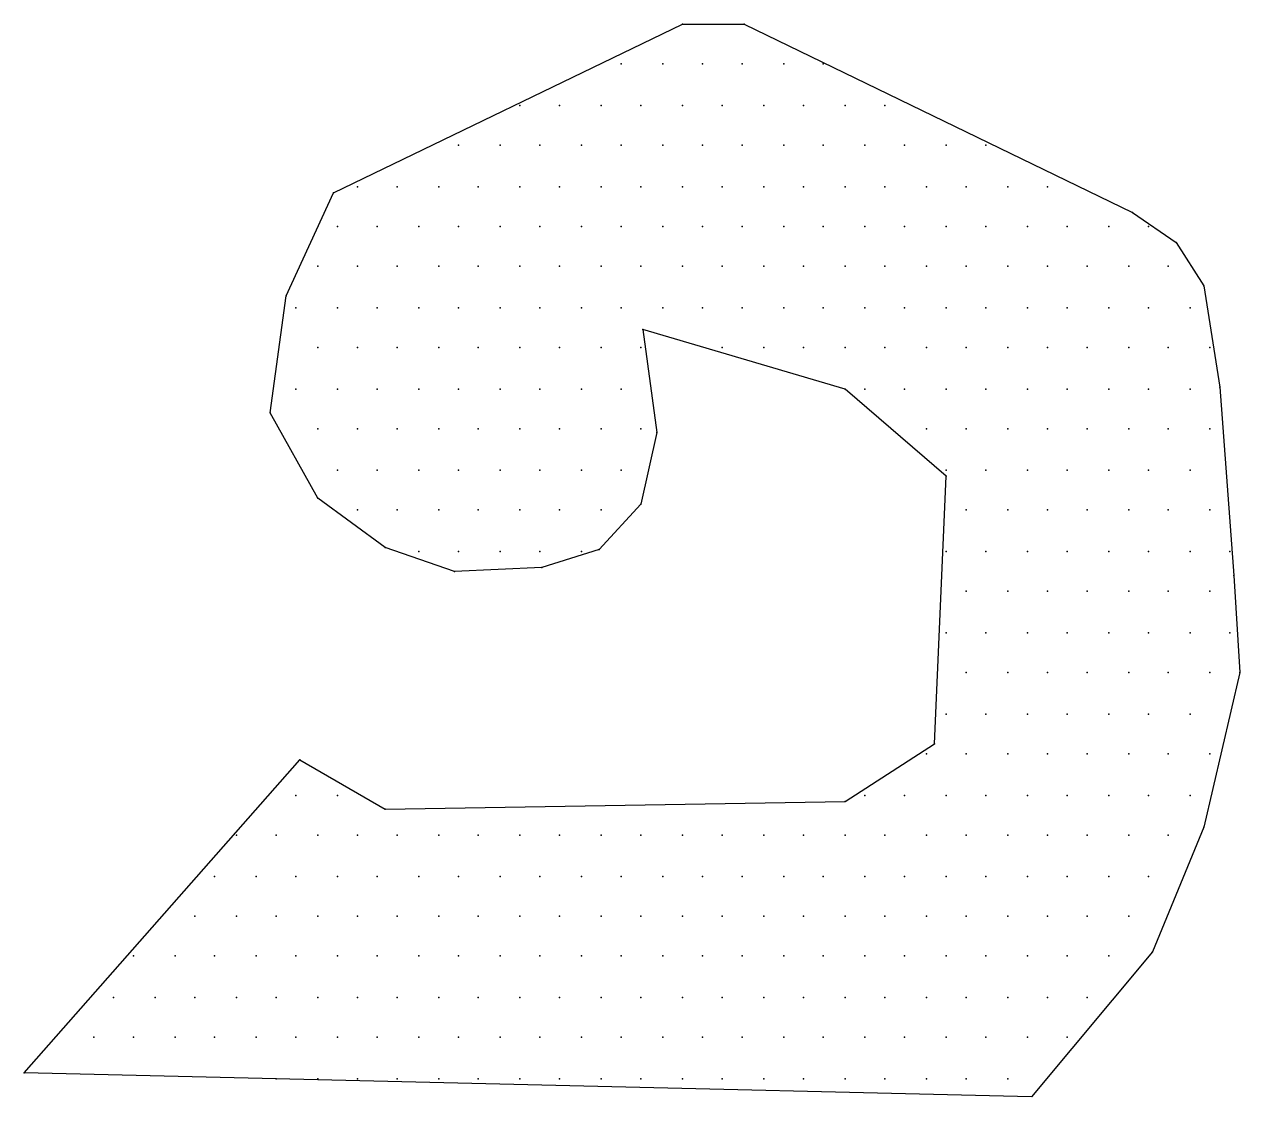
# Model space of a CAD drawing. Extents: x 204392 to 206166, y 706239 to 707835.
# Drawn here: x 204739.56 to 204746.03, y 707703.4 to 707709.11 of the extents above; entities that cross this region are included whole.
import ezdxf

# ---------------------------------------------------------------- set-up
doc = ezdxf.new("R2010")
doc.units = 0
doc.header["$LTSCALE"] = 7
doc.header["$MEASUREMENT"] = 0
doc.layers.add('FNCP001', color=2, linetype='Continuous')
doc.layers.add('KOTERET', color=1, linetype='Continuous')

# ---------------------------------------------------------------- blocks, each defined once
blk = doc.blocks.new('elips')
at = {"layer": 'KOTERET', "color": 2, "linetype": 'Continuous'}
for points in [[(183476.1545, 676899.4387), (183477.0835, 676899.8874)], [(183477.0835, 676899.8874), (183477.2471, 676899.8874)], [(183477.2471, 676899.8874), (183478.2816, 676899.3859)], [(183476.9199, 676899.7818), (183476.9199, 676899.7818)], [(183477.0307, 676899.7818), (183477.0307, 676899.7818)], [(183477.1363, 676899.7818), (183477.1363, 676899.7818)], [(183477.2418, 676899.7818), (183477.2418, 676899.7818)], [(183477.3527, 676899.7818), (183477.3527, 676899.7818)], [(183477.4582, 676899.7818), (183477.4582, 676899.7818)], [(183476.6507, 676899.671), (183476.6507, 676899.671)], [(183476.7562, 676899.671), (183476.7562, 676899.671)], [(183476.8671, 676899.671), (183476.8671, 676899.671)], [(183476.9726, 676899.671), (183476.9726, 676899.671)], [(183477.0835, 676899.671), (183477.0835, 676899.671)], [(183477.189, 676899.671), (183477.189, 676899.671)], [(183477.2999, 676899.671), (183477.2999, 676899.671)], [(183477.4054, 676899.671), (183477.4054, 676899.671)], [(183477.5163, 676899.671), (183477.5163, 676899.671)], [(183477.6219, 676899.671), (183477.6219, 676899.671)], [(183476.487, 676899.5654), (183476.487, 676899.5654)], [(183476.5979, 676899.5654), (183476.5979, 676899.5654)], [(183476.7035, 676899.5654), (183476.7035, 676899.5654)], [(183476.8143, 676899.5654), (183476.8143, 676899.5654)], [(183476.9199, 676899.5654), (183476.9199, 676899.5654)], [(183477.0307, 676899.5654), (183477.0307, 676899.5654)], [(183477.1363, 676899.5654), (183477.1363, 676899.5654)], [(183477.2418, 676899.5654), (183477.2418, 676899.5654)], [(183477.3527, 676899.5654), (183477.3527, 676899.5654)], [(183477.4582, 676899.5654), (183477.4582, 676899.5654)], [(183477.5691, 676899.5654), (183477.5691, 676899.5654)], [(183477.6746, 676899.5654), (183477.6746, 676899.5654)], [(183477.7855, 676899.5654), (183477.7855, 676899.5654)], [(183477.891, 676899.5654), (183477.891, 676899.5654)], [(183476.2179, 676899.4546), (183476.2179, 676899.4546)], [(183476.3234, 676899.4546), (183476.3234, 676899.4546)], [(183476.4343, 676899.4546), (183476.4343, 676899.4546)], [(183476.5398, 676899.4546), (183476.5398, 676899.4546)], [(183476.6507, 676899.4546), (183476.6507, 676899.4546)], [(183476.7562, 676899.4546), (183476.7562, 676899.4546)], [(183476.8671, 676899.4546), (183476.8671, 676899.4546)], [(183476.9726, 676899.4546), (183476.9726, 676899.4546)], [(183477.0835, 676899.4546), (183477.0835, 676899.4546)], [(183477.189, 676899.4546), (183477.189, 676899.4546)], [(183477.2999, 676899.4546), (183477.2999, 676899.4546)], [(183477.4054, 676899.4546), (183477.4054, 676899.4546)], [(183477.5163, 676899.4546), (183477.5163, 676899.4546)], [(183477.6219, 676899.4546), (183477.6219, 676899.4546)], [(183477.7327, 676899.4546), (183477.7327, 676899.4546)], [(183477.8383, 676899.4546), (183477.8383, 676899.4546)], [(183477.9491, 676899.4546), (183477.9491, 676899.4546)], [(183478.0547, 676899.4546), (183478.0547, 676899.4546)], [(183476.0278, 676899.1643), (183476.1545, 676899.4387)], [(183478.2816, 676899.3859), (183478.3977, 676899.3068)], [(183476.1651, 676899.349), (183476.1651, 676899.349)], [(183476.2706, 676899.349), (183476.2706, 676899.349)], [(183476.3815, 676899.349), (183476.3815, 676899.349)], [(183476.487, 676899.349), (183476.487, 676899.349)], [(183476.5979, 676899.349), (183476.5979, 676899.349)], [(183476.7035, 676899.349), (183476.7035, 676899.349)], [(183476.8143, 676899.349), (183476.8143, 676899.349)], [(183476.9199, 676899.349), (183476.9199, 676899.349)], [(183477.0307, 676899.349), (183477.0307, 676899.349)], [(183477.1363, 676899.349), (183477.1363, 676899.349)], [(183477.2418, 676899.349), (183477.2418, 676899.349)], [(183477.3527, 676899.349), (183477.3527, 676899.349)], [(183477.4582, 676899.349), (183477.4582, 676899.349)], [(183477.5691, 676899.349), (183477.5691, 676899.349)], [(183477.6746, 676899.349), (183477.6746, 676899.349)], [(183477.7855, 676899.349), (183477.7855, 676899.349)], [(183477.891, 676899.349), (183477.891, 676899.349)], [(183478.0019, 676899.349), (183478.0019, 676899.349)], [(183478.1074, 676899.349), (183478.1074, 676899.349)], [(183478.2183, 676899.349), (183478.2183, 676899.349)], [(183478.3238, 676899.349), (183478.3238, 676899.349)], [(183478.3977, 676899.3068), (183478.4716, 676899.1906)], [(183476.1123, 676899.2434), (183476.1123, 676899.2434)], [(183476.2179, 676899.2434), (183476.2179, 676899.2434)], [(183476.3234, 676899.2434), (183476.3234, 676899.2434)], [(183476.4343, 676899.2434), (183476.4343, 676899.2434)], [(183476.5398, 676899.2434), (183476.5398, 676899.2434)], [(183476.6507, 676899.2434), (183476.6507, 676899.2434)], [(183476.7562, 676899.2434), (183476.7562, 676899.2434)], [(183476.8671, 676899.2434), (183476.8671, 676899.2434)], [(183476.9726, 676899.2434), (183476.9726, 676899.2434)], [(183477.0835, 676899.2434), (183477.0835, 676899.2434)], [(183477.189, 676899.2434), (183477.189, 676899.2434)], [(183477.2999, 676899.2434), (183477.2999, 676899.2434)], [(183477.4054, 676899.2434), (183477.4054, 676899.2434)], [(183477.5163, 676899.2434), (183477.5163, 676899.2434)], [(183477.6219, 676899.2434), (183477.6219, 676899.2434)], [(183477.7327, 676899.2434), (183477.7327, 676899.2434)], [(183477.8383, 676899.2434), (183477.8383, 676899.2434)], [(183477.9491, 676899.2434), (183477.9491, 676899.2434)], [(183478.0547, 676899.2434), (183478.0547, 676899.2434)], [(183478.1602, 676899.2434), (183478.1602, 676899.2434)], [(183478.2711, 676899.2434), (183478.2711, 676899.2434)], [(183478.3766, 676899.2434), (183478.3766, 676899.2434)], [(183478.4716, 676899.1906), (183478.5139, 676898.9215)], [(183475.9856, 676898.8528), (183476.0278, 676899.1643)], [(183476.0542, 676899.1326), (183476.0542, 676899.1326)], [(183476.1651, 676899.1326), (183476.1651, 676899.1326)], [(183476.2706, 676899.1326), (183476.2706, 676899.1326)], [(183476.3815, 676899.1326), (183476.3815, 676899.1326)], [(183476.487, 676899.1326), (183476.487, 676899.1326)], [(183476.5979, 676899.1326), (183476.5979, 676899.1326)], [(183476.7035, 676899.1326), (183476.7035, 676899.1326)], [(183476.8143, 676899.1326), (183476.8143, 676899.1326)], [(183476.9199, 676899.1326), (183476.9199, 676899.1326)], [(183477.0307, 676899.1326), (183477.0307, 676899.1326)], [(183477.1363, 676899.1326), (183477.1363, 676899.1326)], [(183477.2418, 676899.1326), (183477.2418, 676899.1326)], [(183477.3527, 676899.1326), (183477.3527, 676899.1326)], [(183477.4582, 676899.1326), (183477.4582, 676899.1326)], [(183477.5691, 676899.1326), (183477.5691, 676899.1326)], [(183477.6746, 676899.1326), (183477.6746, 676899.1326)], [(183477.7855, 676899.1326), (183477.7855, 676899.1326)], [(183477.891, 676899.1326), (183477.891, 676899.1326)], [(183478.0019, 676899.1326), (183478.0019, 676899.1326)], [(183478.1074, 676899.1326), (183478.1074, 676899.1326)], [(183478.2183, 676899.1326), (183478.2183, 676899.1326)], [(183478.3238, 676899.1326), (183478.3238, 676899.1326)], [(183478.4347, 676899.1326), (183478.4347, 676899.1326)], [(183477.5163, 676898.9162), (183476.9779, 676899.0745)], [(183476.9779, 676899.0745), (183477.0149, 676898.8001)], [(183476.1123, 676899.027), (183476.1123, 676899.027)], [(183476.2179, 676899.027), (183476.2179, 676899.027)], [(183476.3234, 676899.027), (183476.3234, 676899.027)], [(183476.4343, 676899.027), (183476.4343, 676899.027)], [(183476.5398, 676899.027), (183476.5398, 676899.027)], [(183476.6507, 676899.027), (183476.6507, 676899.027)], [(183476.7562, 676899.027), (183476.7562, 676899.027)], [(183476.8671, 676899.027), (183476.8671, 676899.027)], [(183476.9726, 676899.027), (183476.9726, 676899.027)], [(183477.189, 676899.027), (183477.189, 676899.027)], [(183477.2999, 676899.027), (183477.2999, 676899.027)], [(183477.4054, 676899.027), (183477.4054, 676899.027)], [(183477.5163, 676899.027), (183477.5163, 676899.027)], [(183477.6219, 676899.027), (183477.6219, 676899.027)], [(183477.7327, 676899.027), (183477.7327, 676899.027)], [(183477.8383, 676899.027), (183477.8383, 676899.027)], [(183477.9491, 676899.027), (183477.9491, 676899.027)], [(183478.0547, 676899.027), (183478.0547, 676899.027)], [(183478.1602, 676899.027), (183478.1602, 676899.027)], [(183478.2711, 676899.027), (183478.2711, 676899.027)], [(183478.3766, 676899.027), (183478.3766, 676899.027)], [(183478.4875, 676899.027), (183478.4875, 676899.027)], [(183476.0542, 676898.9162), (183476.0542, 676898.9162)], [(183476.1651, 676898.9162), (183476.1651, 676898.9162)], [(183476.2706, 676898.9162), (183476.2706, 676898.9162)], [(183476.3815, 676898.9162), (183476.3815, 676898.9162)], [(183476.487, 676898.9162), (183476.487, 676898.9162)], [(183476.5979, 676898.9162), (183476.5979, 676898.9162)], [(183476.7035, 676898.9162), (183476.7035, 676898.9162)], [(183476.8143, 676898.9162), (183476.8143, 676898.9162)], [(183476.9199, 676898.9162), (183476.9199, 676898.9162)], [(183477.7855, 676898.6839), (183477.5163, 676898.9162)], [(183477.5691, 676898.9162), (183477.5691, 676898.9162)], [(183477.6746, 676898.9162), (183477.6746, 676898.9162)], [(183477.7855, 676898.9162), (183477.7855, 676898.9162)], [(183477.891, 676898.9162), (183477.891, 676898.9162)], [(183478.0019, 676898.9162), (183478.0019, 676898.9162)], [(183478.1074, 676898.9162), (183478.1074, 676898.9162)], [(183478.2183, 676898.9162), (183478.2183, 676898.9162)], [(183478.3238, 676898.9162), (183478.3238, 676898.9162)], [(183478.4347, 676898.9162), (183478.4347, 676898.9162)], [(183478.5139, 676898.9215), (183478.5508, 676898.42)], [(183476.1123, 676898.6259), (183475.9856, 676898.8528)], [(183476.1123, 676898.8106), (183476.1123, 676898.8106)], [(183476.2179, 676898.8106), (183476.2179, 676898.8106)], [(183476.3234, 676898.8106), (183476.3234, 676898.8106)], [(183476.4343, 676898.8106), (183476.4343, 676898.8106)], [(183476.5398, 676898.8106), (183476.5398, 676898.8106)], [(183476.6507, 676898.8106), (183476.6507, 676898.8106)], [(183476.7562, 676898.8106), (183476.7562, 676898.8106)], [(183476.8671, 676898.8106), (183476.8671, 676898.8106)], [(183476.9726, 676898.8106), (183476.9726, 676898.8106)], [(183477.0149, 676898.8001), (183476.9726, 676898.61)], [(183477.7327, 676898.8106), (183477.7327, 676898.8106)], [(183477.8383, 676898.8106), (183477.8383, 676898.8106)], [(183477.9491, 676898.8106), (183477.9491, 676898.8106)], [(183478.0547, 676898.8106), (183478.0547, 676898.8106)], [(183478.1602, 676898.8106), (183478.1602, 676898.8106)], [(183478.2711, 676898.8106), (183478.2711, 676898.8106)], [(183478.3766, 676898.8106), (183478.3766, 676898.8106)], [(183478.4875, 676898.8106), (183478.4875, 676898.8106)], [(183476.1651, 676898.6998), (183476.1651, 676898.6998)], [(183476.2706, 676898.6998), (183476.2706, 676898.6998)], [(183476.3815, 676898.6998), (183476.3815, 676898.6998)], [(183476.487, 676898.6998), (183476.487, 676898.6998)], [(183476.5979, 676898.6998), (183476.5979, 676898.6998)], [(183476.7035, 676898.6998), (183476.7035, 676898.6998)], [(183476.8143, 676898.6998), (183476.8143, 676898.6998)], [(183476.9199, 676898.6998), (183476.9199, 676898.6998)], [(183477.7855, 676898.6998), (183477.7855, 676898.6998)], [(183477.891, 676898.6998), (183477.891, 676898.6998)], [(183478.0019, 676898.6998), (183478.0019, 676898.6998)], [(183478.1074, 676898.6998), (183478.1074, 676898.6998)], [(183478.2183, 676898.6998), (183478.2183, 676898.6998)], [(183478.3238, 676898.6998), (183478.3238, 676898.6998)], [(183478.4347, 676898.6998), (183478.4347, 676898.6998)], [(183477.7538, 676897.9714), (183477.7855, 676898.6839)], [(183476.2918, 676898.4939), (183476.1123, 676898.6259)], [(183476.9726, 676898.61), (183476.8618, 676898.4887)], [(183476.2179, 676898.5942), (183476.2179, 676898.5942)], [(183476.3234, 676898.5942), (183476.3234, 676898.5942)], [(183476.4343, 676898.5942), (183476.4343, 676898.5942)], [(183476.5398, 676898.5942), (183476.5398, 676898.5942)], [(183476.6507, 676898.5942), (183476.6507, 676898.5942)], [(183476.7562, 676898.5942), (183476.7562, 676898.5942)], [(183476.8671, 676898.5942), (183476.8671, 676898.5942)], [(183477.8383, 676898.5942), (183477.8383, 676898.5942)], [(183477.9491, 676898.5942), (183477.9491, 676898.5942)], [(183478.0547, 676898.5942), (183478.0547, 676898.5942)], [(183478.1602, 676898.5942), (183478.1602, 676898.5942)], [(183478.2711, 676898.5942), (183478.2711, 676898.5942)], [(183478.3766, 676898.5942), (183478.3766, 676898.5942)], [(183478.4875, 676898.5942), (183478.4875, 676898.5942)], [(183476.4765, 676898.4306), (183476.2918, 676898.4939)], [(183476.3815, 676898.4834), (183476.3815, 676898.4834)], [(183476.487, 676898.4834), (183476.487, 676898.4834)], [(183476.5979, 676898.4834), (183476.5979, 676898.4834)], [(183476.7035, 676898.4834), (183476.7035, 676898.4834)], [(183476.8618, 676898.4887), (183476.7087, 676898.4411)], [(183476.8143, 676898.4834), (183476.8143, 676898.4834)], [(183477.7855, 676898.4834), (183477.7855, 676898.4834)], [(183477.891, 676898.4834), (183477.891, 676898.4834)], [(183478.0019, 676898.4834), (183478.0019, 676898.4834)], [(183478.1074, 676898.4834), (183478.1074, 676898.4834)], [(183478.2183, 676898.4834), (183478.2183, 676898.4834)], [(183478.3238, 676898.4834), (183478.3238, 676898.4834)], [(183478.4347, 676898.4834), (183478.4347, 676898.4834)], [(183478.5403, 676898.4834), (183478.5403, 676898.4834)], [(183476.7087, 676898.4411), (183476.4765, 676898.4306)], [(183478.5508, 676898.42), (183478.5666, 676898.1614)], [(183477.8383, 676898.3778), (183477.8383, 676898.3778)], [(183477.9491, 676898.3778), (183477.9491, 676898.3778)], [(183478.0547, 676898.3778), (183478.0547, 676898.3778)], [(183478.1602, 676898.3778), (183478.1602, 676898.3778)], [(183478.2711, 676898.3778), (183478.2711, 676898.3778)], [(183478.3766, 676898.3778), (183478.3766, 676898.3778)], [(183478.4875, 676898.3778), (183478.4875, 676898.3778)], [(183477.7855, 676898.267), (183477.7855, 676898.267)], [(183477.891, 676898.267), (183477.891, 676898.267)], [(183478.0019, 676898.267), (183478.0019, 676898.267)], [(183478.1074, 676898.267), (183478.1074, 676898.267)], [(183478.2183, 676898.267), (183478.2183, 676898.267)], [(183478.3238, 676898.267), (183478.3238, 676898.267)], [(183478.4347, 676898.267), (183478.4347, 676898.267)], [(183478.5403, 676898.267), (183478.5403, 676898.267)], [(183477.8383, 676898.1614), (183477.8383, 676898.1614)], [(183477.9491, 676898.1614), (183477.9491, 676898.1614)], [(183478.0547, 676898.1614), (183478.0547, 676898.1614)], [(183478.1602, 676898.1614), (183478.1602, 676898.1614)], [(183478.2711, 676898.1614), (183478.2711, 676898.1614)], [(183478.3766, 676898.1614), (183478.3766, 676898.1614)], [(183478.5666, 676898.1614), (183478.4716, 676897.7497)], [(183478.4875, 676898.1614), (183478.4875, 676898.1614)], [(183477.7855, 676898.0506), (183477.7855, 676898.0506)], [(183477.891, 676898.0506), (183477.891, 676898.0506)], [(183478.0019, 676898.0506), (183478.0019, 676898.0506)], [(183478.1074, 676898.0506), (183478.1074, 676898.0506)], [(183478.2183, 676898.0506), (183478.2183, 676898.0506)], [(183478.3238, 676898.0506), (183478.3238, 676898.0506)], [(183478.4347, 676898.0506), (183478.4347, 676898.0506)], [(183477.5163, 676897.8183), (183477.7538, 676897.9714)], [(183475.3311, 676897.0952), (183476.0648, 676897.9292)], [(183476.0648, 676897.9292), (183476.2918, 676897.7972)], [(183477.7327, 676897.945), (183477.7327, 676897.945)], [(183477.8383, 676897.945), (183477.8383, 676897.945)], [(183477.9491, 676897.945), (183477.9491, 676897.945)], [(183478.0547, 676897.945), (183478.0547, 676897.945)], [(183478.1602, 676897.945), (183478.1602, 676897.945)], [(183478.2711, 676897.945), (183478.2711, 676897.945)], [(183478.3766, 676897.945), (183478.3766, 676897.945)], [(183478.4875, 676897.945), (183478.4875, 676897.945)], [(183476.0542, 676897.8342), (183476.0542, 676897.8342)], [(183476.1651, 676897.8342), (183476.1651, 676897.8342)], [(183477.5691, 676897.8342), (183477.5691, 676897.8342)], [(183477.6746, 676897.8342), (183477.6746, 676897.8342)], [(183477.7855, 676897.8342), (183477.7855, 676897.8342)], [(183477.891, 676897.8342), (183477.891, 676897.8342)], [(183478.0019, 676897.8342), (183478.0019, 676897.8342)], [(183478.1074, 676897.8342), (183478.1074, 676897.8342)], [(183478.2183, 676897.8342), (183478.2183, 676897.8342)], [(183478.3238, 676897.8342), (183478.3238, 676897.8342)], [(183478.4347, 676897.8342), (183478.4347, 676897.8342)], [(183476.2918, 676897.7972), (183477.5163, 676897.8183)], [(183475.8959, 676897.7286), (183475.8959, 676897.7286)], [(183476.0015, 676897.7286), (183476.0015, 676897.7286)], [(183476.1123, 676897.7286), (183476.1123, 676897.7286)], [(183476.2179, 676897.7286), (183476.2179, 676897.7286)], [(183476.3234, 676897.7286), (183476.3234, 676897.7286)], [(183476.4343, 676897.7286), (183476.4343, 676897.7286)], [(183476.5398, 676897.7286), (183476.5398, 676897.7286)], [(183476.6507, 676897.7286), (183476.6507, 676897.7286)], [(183476.7562, 676897.7286), (183476.7562, 676897.7286)], [(183476.8671, 676897.7286), (183476.8671, 676897.7286)], [(183476.9726, 676897.7286), (183476.9726, 676897.7286)], [(183477.0835, 676897.7286), (183477.0835, 676897.7286)], [(183477.189, 676897.7286), (183477.189, 676897.7286)], [(183477.2999, 676897.7286), (183477.2999, 676897.7286)], [(183477.4054, 676897.7286), (183477.4054, 676897.7286)], [(183477.5163, 676897.7286), (183477.5163, 676897.7286)], [(183477.6219, 676897.7286), (183477.6219, 676897.7286)], [(183477.7327, 676897.7286), (183477.7327, 676897.7286)], [(183477.8383, 676897.7286), (183477.8383, 676897.7286)], [(183477.9491, 676897.7286), (183477.9491, 676897.7286)], [(183478.0547, 676897.7286), (183478.0547, 676897.7286)], [(183478.1602, 676897.7286), (183478.1602, 676897.7286)], [(183478.2711, 676897.7286), (183478.2711, 676897.7286)], [(183478.4716, 676897.7497), (183478.3344, 676897.4172)], [(183478.3766, 676897.7286), (183478.3766, 676897.7286)], [(183475.8378, 676897.6178), (183475.8378, 676897.6178)], [(183475.9487, 676897.6178), (183475.9487, 676897.6178)], [(183476.0542, 676897.6178), (183476.0542, 676897.6178)], [(183476.1651, 676897.6178), (183476.1651, 676897.6178)], [(183476.2706, 676897.6178), (183476.2706, 676897.6178)], [(183476.3815, 676897.6178), (183476.3815, 676897.6178)], [(183476.487, 676897.6178), (183476.487, 676897.6178)], [(183476.5979, 676897.6178), (183476.5979, 676897.6178)], [(183476.7035, 676897.6178), (183476.7035, 676897.6178)], [(183476.8143, 676897.6178), (183476.8143, 676897.6178)], [(183476.9199, 676897.6178), (183476.9199, 676897.6178)], [(183477.0307, 676897.6178), (183477.0307, 676897.6178)], [(183477.1363, 676897.6178), (183477.1363, 676897.6178)], [(183477.2418, 676897.6178), (183477.2418, 676897.6178)], [(183477.3527, 676897.6178), (183477.3527, 676897.6178)], [(183477.4582, 676897.6178), (183477.4582, 676897.6178)], [(183477.5691, 676897.6178), (183477.5691, 676897.6178)], [(183477.6746, 676897.6178), (183477.6746, 676897.6178)], [(183477.7855, 676897.6178), (183477.7855, 676897.6178)], [(183477.891, 676897.6178), (183477.891, 676897.6178)], [(183478.0019, 676897.6178), (183478.0019, 676897.6178)], [(183478.1074, 676897.6178), (183478.1074, 676897.6178)], [(183478.2183, 676897.6178), (183478.2183, 676897.6178)], [(183478.3238, 676897.6178), (183478.3238, 676897.6178)], [(183475.7851, 676897.5122), (183475.7851, 676897.5122)], [(183475.8959, 676897.5122), (183475.8959, 676897.5122)], [(183476.0015, 676897.5122), (183476.0015, 676897.5122)], [(183476.1123, 676897.5122), (183476.1123, 676897.5122)], [(183476.2179, 676897.5122), (183476.2179, 676897.5122)], [(183476.3234, 676897.5122), (183476.3234, 676897.5122)], [(183476.4343, 676897.5122), (183476.4343, 676897.5122)], [(183476.5398, 676897.5122), (183476.5398, 676897.5122)], [(183476.6507, 676897.5122), (183476.6507, 676897.5122)], [(183476.7562, 676897.5122), (183476.7562, 676897.5122)], [(183476.8671, 676897.5122), (183476.8671, 676897.5122)], [(183476.9726, 676897.5122), (183476.9726, 676897.5122)], [(183477.0835, 676897.5122), (183477.0835, 676897.5122)], [(183477.189, 676897.5122), (183477.189, 676897.5122)], [(183477.2999, 676897.5122), (183477.2999, 676897.5122)], [(183477.4054, 676897.5122), (183477.4054, 676897.5122)], [(183477.5163, 676897.5122), (183477.5163, 676897.5122)], [(183477.6219, 676897.5122), (183477.6219, 676897.5122)], [(183477.7327, 676897.5122), (183477.7327, 676897.5122)], [(183477.8383, 676897.5122), (183477.8383, 676897.5122)], [(183477.9491, 676897.5122), (183477.9491, 676897.5122)], [(183478.0547, 676897.5122), (183478.0547, 676897.5122)], [(183478.1602, 676897.5122), (183478.1602, 676897.5122)], [(183478.2711, 676897.5122), (183478.2711, 676897.5122)], [(183475.6214, 676897.4066), (183475.6214, 676897.4066)], [(183475.7323, 676897.4066), (183475.7323, 676897.4066)], [(183475.8378, 676897.4066), (183475.8378, 676897.4066)], [(183475.9487, 676897.4066), (183475.9487, 676897.4066)], [(183476.0542, 676897.4066), (183476.0542, 676897.4066)], [(183476.1651, 676897.4066), (183476.1651, 676897.4066)], [(183476.2706, 676897.4066), (183476.2706, 676897.4066)], [(183476.3815, 676897.4066), (183476.3815, 676897.4066)], [(183476.487, 676897.4066), (183476.487, 676897.4066)], [(183476.5979, 676897.4066), (183476.5979, 676897.4066)], [(183476.7035, 676897.4066), (183476.7035, 676897.4066)], [(183476.8143, 676897.4066), (183476.8143, 676897.4066)], [(183476.9199, 676897.4066), (183476.9199, 676897.4066)], [(183477.0307, 676897.4066), (183477.0307, 676897.4066)], [(183477.1363, 676897.4066), (183477.1363, 676897.4066)], [(183477.2418, 676897.4066), (183477.2418, 676897.4066)], [(183477.3527, 676897.4066), (183477.3527, 676897.4066)], [(183477.4582, 676897.4066), (183477.4582, 676897.4066)], [(183477.5691, 676897.4066), (183477.5691, 676897.4066)], [(183477.6746, 676897.4066), (183477.6746, 676897.4066)], [(183477.7855, 676897.4066), (183477.7855, 676897.4066)], [(183477.891, 676897.4066), (183477.891, 676897.4066)], [(183478.0019, 676897.4066), (183478.0019, 676897.4066)], [(183478.3344, 676897.4172), (183478.0124, 676897.0319)], [(183478.1074, 676897.4066), (183478.1074, 676897.4066)], [(183478.2183, 676897.4066), (183478.2183, 676897.4066)], [(183475.5686, 676897.2958), (183475.5686, 676897.2958)], [(183475.6795, 676897.2958), (183475.6795, 676897.2958)], [(183475.7851, 676897.2958), (183475.7851, 676897.2958)], [(183475.8959, 676897.2958), (183475.8959, 676897.2958)], [(183476.0015, 676897.2958), (183476.0015, 676897.2958)], [(183476.1123, 676897.2958), (183476.1123, 676897.2958)], [(183476.2179, 676897.2958), (183476.2179, 676897.2958)], [(183476.3234, 676897.2958), (183476.3234, 676897.2958)], [(183476.4343, 676897.2958), (183476.4343, 676897.2958)], [(183476.5398, 676897.2958), (183476.5398, 676897.2958)], [(183476.6507, 676897.2958), (183476.6507, 676897.2958)], [(183476.7562, 676897.2958), (183476.7562, 676897.2958)], [(183476.8671, 676897.2958), (183476.8671, 676897.2958)], [(183476.9726, 676897.2958), (183476.9726, 676897.2958)], [(183477.0835, 676897.2958), (183477.0835, 676897.2958)], [(183477.189, 676897.2958), (183477.189, 676897.2958)], [(183477.2999, 676897.2958), (183477.2999, 676897.2958)], [(183477.4054, 676897.2958), (183477.4054, 676897.2958)], [(183477.5163, 676897.2958), (183477.5163, 676897.2958)], [(183477.6219, 676897.2958), (183477.6219, 676897.2958)], [(183477.7327, 676897.2958), (183477.7327, 676897.2958)], [(183477.8383, 676897.2958), (183477.8383, 676897.2958)], [(183477.9491, 676897.2958), (183477.9491, 676897.2958)], [(183478.0547, 676897.2958), (183478.0547, 676897.2958)], [(183478.1602, 676897.2958), (183478.1602, 676897.2958)], [(183475.5159, 676897.1902), (183475.5159, 676897.1902)], [(183475.6214, 676897.1902), (183475.6214, 676897.1902)], [(183475.7323, 676897.1902), (183475.7323, 676897.1902)], [(183475.8378, 676897.1902), (183475.8378, 676897.1902)], [(183475.9487, 676897.1902), (183475.9487, 676897.1902)], [(183476.0542, 676897.1902), (183476.0542, 676897.1902)], [(183476.1651, 676897.1902), (183476.1651, 676897.1902)], [(183476.2706, 676897.1902), (183476.2706, 676897.1902)], [(183476.3815, 676897.1902), (183476.3815, 676897.1902)], [(183476.487, 676897.1902), (183476.487, 676897.1902)], [(183476.5979, 676897.1902), (183476.5979, 676897.1902)], [(183476.7035, 676897.1902), (183476.7035, 676897.1902)], [(183476.8143, 676897.1902), (183476.8143, 676897.1902)], [(183476.9199, 676897.1902), (183476.9199, 676897.1902)], [(183477.0307, 676897.1902), (183477.0307, 676897.1902)], [(183477.1363, 676897.1902), (183477.1363, 676897.1902)], [(183477.2418, 676897.1902), (183477.2418, 676897.1902)], [(183477.3527, 676897.1902), (183477.3527, 676897.1902)], [(183477.4582, 676897.1902), (183477.4582, 676897.1902)], [(183477.5691, 676897.1902), (183477.5691, 676897.1902)], [(183477.6746, 676897.1902), (183477.6746, 676897.1902)], [(183477.7855, 676897.1902), (183477.7855, 676897.1902)], [(183477.891, 676897.1902), (183477.891, 676897.1902)], [(183478.0019, 676897.1902), (183478.0019, 676897.1902)], [(183478.1074, 676897.1902), (183478.1074, 676897.1902)], [(183478.0124, 676897.0319), (183475.3311, 676897.0952)], [(183476.0015, 676897.0794), (183476.0015, 676897.0794)], [(183476.1123, 676897.0794), (183476.1123, 676897.0794)], [(183476.2179, 676897.0794), (183476.2179, 676897.0794)], [(183476.3234, 676897.0794), (183476.3234, 676897.0794)], [(183476.4343, 676897.0794), (183476.4343, 676897.0794)], [(183476.5398, 676897.0794), (183476.5398, 676897.0794)], [(183476.6507, 676897.0794), (183476.6507, 676897.0794)], [(183476.7562, 676897.0794), (183476.7562, 676897.0794)], [(183476.8671, 676897.0794), (183476.8671, 676897.0794)], [(183476.9726, 676897.0794), (183476.9726, 676897.0794)], [(183477.0835, 676897.0794), (183477.0835, 676897.0794)], [(183477.189, 676897.0794), (183477.189, 676897.0794)], [(183477.2999, 676897.0794), (183477.2999, 676897.0794)], [(183477.4054, 676897.0794), (183477.4054, 676897.0794)], [(183477.5163, 676897.0794), (183477.5163, 676897.0794)], [(183477.6219, 676897.0794), (183477.6219, 676897.0794)], [(183477.7327, 676897.0794), (183477.7327, 676897.0794)], [(183477.8383, 676897.0794), (183477.8383, 676897.0794)], [(183477.9491, 676897.0794), (183477.9491, 676897.0794)]]:
    blk.add_lwpolyline(points, dxfattribs=at)
at = {"layer": 'KOTERET', "color": 1}
for p in [(183477.0835, 676899.8874), (183477.0835, 676899.8874), (183477.2471, 676899.8874), (183477.2471, 676899.8874), (183476.9199, 676899.7818), (183476.9199, 676899.7818), (183477.0307, 676899.7818), (183477.0307, 676899.7818), (183477.1363, 676899.7818), (183477.1363, 676899.7818), (183477.2418, 676899.7818), (183477.2418, 676899.7818), (183477.3527, 676899.7818), (183477.3527, 676899.7818), (183477.4582, 676899.7818), (183477.4582, 676899.7818), (183476.6507, 676899.671), (183476.6507, 676899.671), (183476.7562, 676899.671), (183476.7562, 676899.671), (183476.8671, 676899.671), (183476.8671, 676899.671), (183476.9726, 676899.671), (183476.9726, 676899.671), (183477.0835, 676899.671), (183477.0835, 676899.671), (183477.189, 676899.671), (183477.189, 676899.671), (183477.2999, 676899.671), (183477.2999, 676899.671), (183477.4054, 676899.671), (183477.4054, 676899.671), (183477.5163, 676899.671), (183477.5163, 676899.671), (183477.6219, 676899.671), (183477.6219, 676899.671), (183476.487, 676899.5654), (183476.487, 676899.5654), (183476.5979, 676899.5654), (183476.5979, 676899.5654), (183476.7035, 676899.5654), (183476.7035, 676899.5654), (183476.8143, 676899.5654), (183476.8143, 676899.5654), (183476.9199, 676899.5654), (183476.9199, 676899.5654), (183477.0307, 676899.5654), (183477.0307, 676899.5654), (183477.1363, 676899.5654), (183477.1363, 676899.5654), (183477.2418, 676899.5654), (183477.2418, 676899.5654), (183477.3527, 676899.5654), (183477.3527, 676899.5654), (183477.4582, 676899.5654), (183477.4582, 676899.5654), (183477.5691, 676899.5654), (183477.5691, 676899.5654), (183477.6746, 676899.5654), (183477.6746, 676899.5654), (183477.7855, 676899.5654), (183477.7855, 676899.5654), (183477.891, 676899.5654), (183477.891, 676899.5654), (183476.2179, 676899.4546), (183476.2179, 676899.4546), (183476.3234, 676899.4546), (183476.3234, 676899.4546), (183476.4343, 676899.4546), (183476.4343, 676899.4546), (183476.5398, 676899.4546), (183476.5398, 676899.4546), (183476.6507, 676899.4546), (183476.6507, 676899.4546), (183476.7562, 676899.4546), (183476.7562, 676899.4546), (183476.8671, 676899.4546), (183476.8671, 676899.4546), (183476.9726, 676899.4546), (183476.9726, 676899.4546), (183477.0835, 676899.4546), (183477.0835, 676899.4546), (183477.189, 676899.4546), (183477.189, 676899.4546), (183477.2999, 676899.4546), (183477.2999, 676899.4546), (183477.4054, 676899.4546), (183477.4054, 676899.4546), (183477.5163, 676899.4546), (183477.5163, 676899.4546), (183477.6219, 676899.4546), (183477.6219, 676899.4546), (183477.7327, 676899.4546), (183477.7327, 676899.4546), (183477.8383, 676899.4546), (183477.8383, 676899.4546), (183477.9491, 676899.4546), (183477.9491, 676899.4546), (183478.0547, 676899.4546), (183478.0547, 676899.4546), (183476.1545, 676899.4387), (183476.1545, 676899.4387), (183478.2816, 676899.3859), (183478.2816, 676899.3859), (183476.1651, 676899.349), (183476.1651, 676899.349), (183476.2706, 676899.349), (183476.2706, 676899.349), (183476.3815, 676899.349), (183476.3815, 676899.349), (183476.487, 676899.349), (183476.487, 676899.349), (183476.5979, 676899.349), (183476.5979, 676899.349), (183476.7035, 676899.349), (183476.7035, 676899.349), (183476.8143, 676899.349), (183476.8143, 676899.349), (183476.9199, 676899.349), (183476.9199, 676899.349), (183477.0307, 676899.349), (183477.0307, 676899.349), (183477.1363, 676899.349), (183477.1363, 676899.349), (183477.2418, 676899.349), (183477.2418, 676899.349), (183477.3527, 676899.349), (183477.3527, 676899.349), (183477.4582, 676899.349), (183477.4582, 676899.349), (183477.5691, 676899.349), (183477.5691, 676899.349), (183477.6746, 676899.349), (183477.6746, 676899.349), (183477.7855, 676899.349), (183477.7855, 676899.349), (183477.891, 676899.349), (183477.891, 676899.349), (183478.0019, 676899.349), (183478.0019, 676899.349), (183478.1074, 676899.349), (183478.1074, 676899.349), (183478.2183, 676899.349), (183478.2183, 676899.349), (183478.3238, 676899.349), (183478.3238, 676899.349), (183478.3977, 676899.3068), (183478.3977, 676899.3068), (183476.1123, 676899.2434), (183476.1123, 676899.2434), (183476.2179, 676899.2434), (183476.2179, 676899.2434), (183476.3234, 676899.2434), (183476.3234, 676899.2434), (183476.4343, 676899.2434), (183476.4343, 676899.2434), (183476.5398, 676899.2434), (183476.5398, 676899.2434), (183476.6507, 676899.2434), (183476.6507, 676899.2434), (183476.7562, 676899.2434), (183476.7562, 676899.2434), (183476.8671, 676899.2434), (183476.8671, 676899.2434), (183476.9726, 676899.2434), (183476.9726, 676899.2434), (183477.0835, 676899.2434), (183477.0835, 676899.2434), (183477.189, 676899.2434), (183477.189, 676899.2434), (183477.2999, 676899.2434), (183477.2999, 676899.2434), (183477.4054, 676899.2434), (183477.4054, 676899.2434), (183477.5163, 676899.2434), (183477.5163, 676899.2434), (183477.6219, 676899.2434), (183477.6219, 676899.2434), (183477.7327, 676899.2434), (183477.7327, 676899.2434), (183477.8383, 676899.2434), (183477.8383, 676899.2434), (183477.9491, 676899.2434), (183477.9491, 676899.2434), (183478.0547, 676899.2434), (183478.0547, 676899.2434), (183478.1602, 676899.2434), (183478.1602, 676899.2434), (183478.2711, 676899.2434), (183478.2711, 676899.2434), (183478.3766, 676899.2434), (183478.3766, 676899.2434), (183478.4716, 676899.1906), (183478.4716, 676899.1906), (183476.0278, 676899.1643), (183476.0278, 676899.1643), (183476.0542, 676899.1326), (183476.0542, 676899.1326), (183476.1651, 676899.1326), (183476.1651, 676899.1326), (183476.2706, 676899.1326), (183476.2706, 676899.1326), (183476.3815, 676899.1326), (183476.3815, 676899.1326), (183476.487, 676899.1326), (183476.487, 676899.1326), (183476.5979, 676899.1326), (183476.5979, 676899.1326), (183476.7035, 676899.1326), (183476.7035, 676899.1326), (183476.8143, 676899.1326), (183476.8143, 676899.1326), (183476.9199, 676899.1326), (183476.9199, 676899.1326), (183477.0307, 676899.1326), (183477.0307, 676899.1326), (183477.1363, 676899.1326), (183477.1363, 676899.1326), (183477.2418, 676899.1326), (183477.2418, 676899.1326), (183477.3527, 676899.1326), (183477.3527, 676899.1326), (183477.4582, 676899.1326), (183477.4582, 676899.1326), (183477.5691, 676899.1326), (183477.5691, 676899.1326), (183477.6746, 676899.1326), (183477.6746, 676899.1326), (183477.7855, 676899.1326), (183477.7855, 676899.1326), (183477.891, 676899.1326), (183477.891, 676899.1326), (183478.0019, 676899.1326), (183478.0019, 676899.1326), (183478.1074, 676899.1326), (183478.1074, 676899.1326), (183478.2183, 676899.1326), (183478.2183, 676899.1326), (183478.3238, 676899.1326), (183478.3238, 676899.1326), (183478.4347, 676899.1326), (183478.4347, 676899.1326), (183476.9779, 676899.0745), (183476.9779, 676899.0745), (183476.1123, 676899.027), (183476.1123, 676899.027), (183476.2179, 676899.027), (183476.2179, 676899.027), (183476.3234, 676899.027), (183476.3234, 676899.027), (183476.4343, 676899.027), (183476.4343, 676899.027), (183476.5398, 676899.027), (183476.5398, 676899.027), (183476.6507, 676899.027), (183476.6507, 676899.027), (183476.7562, 676899.027), (183476.7562, 676899.027), (183476.8671, 676899.027), (183476.8671, 676899.027), (183476.9726, 676899.027), (183476.9726, 676899.027), (183477.189, 676899.027), (183477.189, 676899.027), (183477.2999, 676899.027), (183477.2999, 676899.027), (183477.4054, 676899.027), (183477.4054, 676899.027), (183477.5163, 676899.027), (183477.5163, 676899.027), (183477.6219, 676899.027), (183477.6219, 676899.027), (183477.7327, 676899.027), (183477.7327, 676899.027), (183477.8383, 676899.027), (183477.8383, 676899.027), (183477.9491, 676899.027), (183477.9491, 676899.027), (183478.0547, 676899.027), (183478.0547, 676899.027), (183478.1602, 676899.027), (183478.1602, 676899.027), (183478.2711, 676899.027), (183478.2711, 676899.027), (183478.3766, 676899.027), (183478.3766, 676899.027), (183478.4875, 676899.027), (183478.4875, 676899.027), (183476.0542, 676898.9162), (183476.0542, 676898.9162), (183476.1651, 676898.9162), (183476.1651, 676898.9162), (183476.2706, 676898.9162), (183476.2706, 676898.9162), (183476.3815, 676898.9162), (183476.3815, 676898.9162), (183476.487, 676898.9162), (183476.487, 676898.9162), (183476.5979, 676898.9162), (183476.5979, 676898.9162), (183476.7035, 676898.9162), (183476.7035, 676898.9162), (183476.8143, 676898.9162), (183476.8143, 676898.9162), (183476.9199, 676898.9162), (183476.9199, 676898.9162), (183477.5163, 676898.9162), (183477.5163, 676898.9162), (183477.5691, 676898.9162), (183477.5691, 676898.9162), (183477.6746, 676898.9162), (183477.6746, 676898.9162), (183477.7855, 676898.9162), (183477.7855, 676898.9162), (183477.891, 676898.9162), (183477.891, 676898.9162), (183478.0019, 676898.9162), (183478.0019, 676898.9162), (183478.1074, 676898.9162), (183478.1074, 676898.9162), (183478.2183, 676898.9162), (183478.2183, 676898.9162), (183478.3238, 676898.9162), (183478.3238, 676898.9162), (183478.4347, 676898.9162), (183478.4347, 676898.9162), (183478.5139, 676898.9215), (183478.5139, 676898.9215), (183475.9856, 676898.8528), (183475.9856, 676898.8528), (183476.1123, 676898.8106), (183476.1123, 676898.8106), (183476.2179, 676898.8106), (183476.2179, 676898.8106), (183476.3234, 676898.8106), (183476.3234, 676898.8106), (183476.4343, 676898.8106), (183476.4343, 676898.8106), (183476.5398, 676898.8106), (183476.5398, 676898.8106), (183476.6507, 676898.8106), (183476.6507, 676898.8106), (183476.7562, 676898.8106), (183476.7562, 676898.8106), (183476.8671, 676898.8106), (183476.8671, 676898.8106), (183476.9726, 676898.8106), (183476.9726, 676898.8106), (183477.0149, 676898.8001), (183477.0149, 676898.8001), (183477.7327, 676898.8106), (183477.7327, 676898.8106), (183477.8383, 676898.8106), (183477.8383, 676898.8106), (183477.9491, 676898.8106), (183477.9491, 676898.8106), (183478.0547, 676898.8106), (183478.0547, 676898.8106), (183478.1602, 676898.8106), (183478.1602, 676898.8106), (183478.2711, 676898.8106), (183478.2711, 676898.8106), (183478.3766, 676898.8106), (183478.3766, 676898.8106), (183478.4875, 676898.8106), (183478.4875, 676898.8106), (183476.1651, 676898.6998), (183476.1651, 676898.6998), (183476.2706, 676898.6998), (183476.2706, 676898.6998), (183476.3815, 676898.6998), (183476.3815, 676898.6998), (183476.487, 676898.6998), (183476.487, 676898.6998), (183476.5979, 676898.6998), (183476.5979, 676898.6998), (183476.7035, 676898.6998), (183476.7035, 676898.6998), (183476.8143, 676898.6998), (183476.8143, 676898.6998), (183476.9199, 676898.6998), (183476.9199, 676898.6998), (183477.7855, 676898.6998), (183477.7855, 676898.6998), (183477.891, 676898.6998), (183477.891, 676898.6998), (183478.0019, 676898.6998), (183478.0019, 676898.6998), (183478.1074, 676898.6998), (183478.1074, 676898.6998), (183478.2183, 676898.6998), (183478.2183, 676898.6998), (183478.3238, 676898.6998), (183478.3238, 676898.6998), (183478.4347, 676898.6998), (183478.4347, 676898.6998), (183477.7855, 676898.6839), (183477.7855, 676898.6839), (183476.1123, 676898.6259), (183476.1123, 676898.6259), (183476.9726, 676898.61), (183476.9726, 676898.61), (183476.2179, 676898.5942), (183476.2179, 676898.5942), (183476.3234, 676898.5942), (183476.3234, 676898.5942), (183476.4343, 676898.5942), (183476.4343, 676898.5942), (183476.5398, 676898.5942), (183476.5398, 676898.5942), (183476.6507, 676898.5942), (183476.6507, 676898.5942), (183476.7562, 676898.5942), (183476.7562, 676898.5942), (183476.8671, 676898.5942), (183476.8671, 676898.5942), (183477.8383, 676898.5942), (183477.8383, 676898.5942), (183477.9491, 676898.5942), (183477.9491, 676898.5942), (183478.0547, 676898.5942), (183478.0547, 676898.5942), (183478.1602, 676898.5942), (183478.1602, 676898.5942), (183478.2711, 676898.5942), (183478.2711, 676898.5942), (183478.3766, 676898.5942), (183478.3766, 676898.5942), (183478.4875, 676898.5942), (183478.4875, 676898.5942), (183476.2918, 676898.4939), (183476.2918, 676898.4939), (183476.3815, 676898.4834), (183476.3815, 676898.4834), (183476.487, 676898.4834), (183476.487, 676898.4834), (183476.5979, 676898.4834), (183476.5979, 676898.4834), (183476.7035, 676898.4834), (183476.7035, 676898.4834), (183476.8143, 676898.4834), (183476.8143, 676898.4834), (183476.8618, 676898.4887), (183476.8618, 676898.4887), (183477.7855, 676898.4834), (183477.7855, 676898.4834), (183477.891, 676898.4834), (183477.891, 676898.4834), (183478.0019, 676898.4834), (183478.0019, 676898.4834), (183478.1074, 676898.4834), (183478.1074, 676898.4834), (183478.2183, 676898.4834), (183478.2183, 676898.4834), (183478.3238, 676898.4834), (183478.3238, 676898.4834), (183478.4347, 676898.4834), (183478.4347, 676898.4834), (183478.5403, 676898.4834), (183478.5403, 676898.4834), (183476.7087, 676898.4411), (183476.7087, 676898.4411), (183476.4765, 676898.4306), (183476.4765, 676898.4306), (183478.5508, 676898.42), (183478.5508, 676898.42), (183477.8383, 676898.3778), (183477.8383, 676898.3778), (183477.9491, 676898.3778), (183477.9491, 676898.3778), (183478.0547, 676898.3778), (183478.0547, 676898.3778), (183478.1602, 676898.3778), (183478.1602, 676898.3778), (183478.2711, 676898.3778), (183478.2711, 676898.3778), (183478.3766, 676898.3778), (183478.3766, 676898.3778), (183478.4875, 676898.3778), (183478.4875, 676898.3778), (183477.7855, 676898.267), (183477.7855, 676898.267), (183477.891, 676898.267), (183477.891, 676898.267), (183478.0019, 676898.267), (183478.0019, 676898.267), (183478.1074, 676898.267), (183478.1074, 676898.267), (183478.2183, 676898.267), (183478.2183, 676898.267), (183478.3238, 676898.267), (183478.3238, 676898.267), (183478.4347, 676898.267), (183478.4347, 676898.267), (183478.5403, 676898.267), (183478.5403, 676898.267), (183477.8383, 676898.1614), (183477.8383, 676898.1614), (183477.9491, 676898.1614), (183477.9491, 676898.1614), (183478.0547, 676898.1614), (183478.0547, 676898.1614), (183478.1602, 676898.1614), (183478.1602, 676898.1614), (183478.2711, 676898.1614), (183478.2711, 676898.1614), (183478.3766, 676898.1614), (183478.3766, 676898.1614), (183478.4875, 676898.1614), (183478.4875, 676898.1614), (183478.5666, 676898.1614), (183478.5666, 676898.1614), (183477.7855, 676898.0506), (183477.7855, 676898.0506), (183477.891, 676898.0506), (183477.891, 676898.0506), (183478.0019, 676898.0506), (183478.0019, 676898.0506), (183478.1074, 676898.0506), (183478.1074, 676898.0506), (183478.2183, 676898.0506), (183478.2183, 676898.0506), (183478.3238, 676898.0506), (183478.3238, 676898.0506), (183478.4347, 676898.0506), (183478.4347, 676898.0506), (183477.7538, 676897.9714), (183477.7538, 676897.9714), (183476.0648, 676897.9292), (183476.0648, 676897.9292), (183477.7327, 676897.945), (183477.7327, 676897.945), (183477.8383, 676897.945), (183477.8383, 676897.945), (183477.9491, 676897.945), (183477.9491, 676897.945), (183478.0547, 676897.945), (183478.0547, 676897.945), (183478.1602, 676897.945), (183478.1602, 676897.945), (183478.2711, 676897.945), (183478.2711, 676897.945), (183478.3766, 676897.945), (183478.3766, 676897.945), (183478.4875, 676897.945), (183478.4875, 676897.945), (183476.0542, 676897.8342), (183476.0542, 676897.8342), (183476.1651, 676897.8342), (183476.1651, 676897.8342), (183477.5691, 676897.8342), (183477.5691, 676897.8342), (183477.6746, 676897.8342), (183477.6746, 676897.8342), (183477.7855, 676897.8342), (183477.7855, 676897.8342), (183477.891, 676897.8342), (183477.891, 676897.8342), (183478.0019, 676897.8342), (183478.0019, 676897.8342), (183478.1074, 676897.8342), (183478.1074, 676897.8342), (183478.2183, 676897.8342), (183478.2183, 676897.8342), (183478.3238, 676897.8342), (183478.3238, 676897.8342), (183478.4347, 676897.8342), (183478.4347, 676897.8342), (183476.2918, 676897.7972), (183476.2918, 676897.7972), (183477.5163, 676897.8183), (183477.5163, 676897.8183), (183475.8959, 676897.7286), (183475.8959, 676897.7286), (183476.0015, 676897.7286), (183476.0015, 676897.7286), (183476.1123, 676897.7286), (183476.1123, 676897.7286), (183476.2179, 676897.7286), (183476.2179, 676897.7286), (183476.3234, 676897.7286), (183476.3234, 676897.7286), (183476.4343, 676897.7286), (183476.4343, 676897.7286), (183476.5398, 676897.7286), (183476.5398, 676897.7286), (183476.6507, 676897.7286), (183476.6507, 676897.7286), (183476.7562, 676897.7286), (183476.7562, 676897.7286), (183476.8671, 676897.7286), (183476.8671, 676897.7286), (183476.9726, 676897.7286), (183476.9726, 676897.7286), (183477.0835, 676897.7286), (183477.0835, 676897.7286), (183477.189, 676897.7286), (183477.189, 676897.7286), (183477.2999, 676897.7286), (183477.2999, 676897.7286), (183477.4054, 676897.7286), (183477.4054, 676897.7286), (183477.5163, 676897.7286), (183477.5163, 676897.7286), (183477.6219, 676897.7286), (183477.6219, 676897.7286), (183477.7327, 676897.7286), (183477.7327, 676897.7286), (183477.8383, 676897.7286), (183477.8383, 676897.7286), (183477.9491, 676897.7286), (183477.9491, 676897.7286), (183478.0547, 676897.7286), (183478.0547, 676897.7286), (183478.1602, 676897.7286), (183478.1602, 676897.7286), (183478.2711, 676897.7286), (183478.2711, 676897.7286), (183478.3766, 676897.7286), (183478.3766, 676897.7286), (183478.4716, 676897.7497), (183478.4716, 676897.7497), (183475.8378, 676897.6178), (183475.8378, 676897.6178), (183475.9487, 676897.6178), (183475.9487, 676897.6178), (183476.0542, 676897.6178), (183476.0542, 676897.6178), (183476.1651, 676897.6178), (183476.1651, 676897.6178), (183476.2706, 676897.6178), (183476.2706, 676897.6178), (183476.3815, 676897.6178), (183476.3815, 676897.6178), (183476.487, 676897.6178), (183476.487, 676897.6178), (183476.5979, 676897.6178), (183476.5979, 676897.6178), (183476.7035, 676897.6178), (183476.7035, 676897.6178), (183476.8143, 676897.6178), (183476.8143, 676897.6178), (183476.9199, 676897.6178), (183476.9199, 676897.6178), (183477.0307, 676897.6178), (183477.0307, 676897.6178), (183477.1363, 676897.6178), (183477.1363, 676897.6178), (183477.2418, 676897.6178), (183477.2418, 676897.6178), (183477.3527, 676897.6178), (183477.3527, 676897.6178), (183477.4582, 676897.6178), (183477.4582, 676897.6178), (183477.5691, 676897.6178), (183477.5691, 676897.6178), (183477.6746, 676897.6178), (183477.6746, 676897.6178), (183477.7855, 676897.6178), (183477.7855, 676897.6178), (183477.891, 676897.6178), (183477.891, 676897.6178), (183478.0019, 676897.6178), (183478.0019, 676897.6178), (183478.1074, 676897.6178), (183478.1074, 676897.6178), (183478.2183, 676897.6178), (183478.2183, 676897.6178), (183478.3238, 676897.6178), (183478.3238, 676897.6178), (183475.7851, 676897.5122), (183475.7851, 676897.5122), (183475.8959, 676897.5122), (183475.8959, 676897.5122), (183476.0015, 676897.5122), (183476.0015, 676897.5122), (183476.1123, 676897.5122), (183476.1123, 676897.5122), (183476.2179, 676897.5122), (183476.2179, 676897.5122), (183476.3234, 676897.5122), (183476.3234, 676897.5122), (183476.4343, 676897.5122), (183476.4343, 676897.5122), (183476.5398, 676897.5122), (183476.5398, 676897.5122), (183476.6507, 676897.5122), (183476.6507, 676897.5122), (183476.7562, 676897.5122), (183476.7562, 676897.5122), (183476.8671, 676897.5122), (183476.8671, 676897.5122), (183476.9726, 676897.5122), (183476.9726, 676897.5122), (183477.0835, 676897.5122), (183477.0835, 676897.5122), (183477.189, 676897.5122), (183477.189, 676897.5122), (183477.2999, 676897.5122), (183477.2999, 676897.5122), (183477.4054, 676897.5122), (183477.4054, 676897.5122), (183477.5163, 676897.5122), (183477.5163, 676897.5122), (183477.6219, 676897.5122), (183477.6219, 676897.5122), (183477.7327, 676897.5122), (183477.7327, 676897.5122), (183477.8383, 676897.5122), (183477.8383, 676897.5122), (183477.9491, 676897.5122), (183477.9491, 676897.5122), (183478.0547, 676897.5122), (183478.0547, 676897.5122), (183478.1602, 676897.5122), (183478.1602, 676897.5122), (183478.2711, 676897.5122), (183478.2711, 676897.5122), (183475.6214, 676897.4066), (183475.6214, 676897.4066), (183475.7323, 676897.4066), (183475.7323, 676897.4066), (183475.8378, 676897.4066), (183475.8378, 676897.4066), (183475.9487, 676897.4066), (183475.9487, 676897.4066), (183476.0542, 676897.4066), (183476.0542, 676897.4066), (183476.1651, 676897.4066), (183476.1651, 676897.4066), (183476.2706, 676897.4066), (183476.2706, 676897.4066), (183476.3815, 676897.4066), (183476.3815, 676897.4066), (183476.487, 676897.4066), (183476.487, 676897.4066), (183476.5979, 676897.4066), (183476.5979, 676897.4066), (183476.7035, 676897.4066), (183476.7035, 676897.4066), (183476.8143, 676897.4066), (183476.8143, 676897.4066), (183476.9199, 676897.4066), (183476.9199, 676897.4066), (183477.0307, 676897.4066), (183477.0307, 676897.4066), (183477.1363, 676897.4066), (183477.1363, 676897.4066), (183477.2418, 676897.4066), (183477.2418, 676897.4066), (183477.3527, 676897.4066), (183477.3527, 676897.4066), (183477.4582, 676897.4066), (183477.4582, 676897.4066), (183477.5691, 676897.4066), (183477.5691, 676897.4066), (183477.6746, 676897.4066), (183477.6746, 676897.4066), (183477.7855, 676897.4066), (183477.7855, 676897.4066), (183477.891, 676897.4066), (183477.891, 676897.4066), (183478.0019, 676897.4066), (183478.0019, 676897.4066), (183478.1074, 676897.4066), (183478.1074, 676897.4066), (183478.2183, 676897.4066), (183478.2183, 676897.4066), (183478.3344, 676897.4172), (183478.3344, 676897.4172), (183475.5686, 676897.2958), (183475.5686, 676897.2958), (183475.6795, 676897.2958), (183475.6795, 676897.2958), (183475.7851, 676897.2958), (183475.7851, 676897.2958), (183475.8959, 676897.2958), (183475.8959, 676897.2958), (183476.0015, 676897.2958), (183476.0015, 676897.2958), (183476.1123, 676897.2958), (183476.1123, 676897.2958), (183476.2179, 676897.2958), (183476.2179, 676897.2958), (183476.3234, 676897.2958), (183476.3234, 676897.2958), (183476.4343, 676897.2958), (183476.4343, 676897.2958), (183476.5398, 676897.2958), (183476.5398, 676897.2958), (183476.6507, 676897.2958), (183476.6507, 676897.2958), (183476.7562, 676897.2958), (183476.7562, 676897.2958), (183476.8671, 676897.2958), (183476.8671, 676897.2958), (183476.9726, 676897.2958), (183476.9726, 676897.2958), (183477.0835, 676897.2958), (183477.0835, 676897.2958), (183477.189, 676897.2958), (183477.189, 676897.2958), (183477.2999, 676897.2958), (183477.2999, 676897.2958), (183477.4054, 676897.2958), (183477.4054, 676897.2958), (183477.5163, 676897.2958), (183477.5163, 676897.2958), (183477.6219, 676897.2958), (183477.6219, 676897.2958), (183477.7327, 676897.2958), (183477.7327, 676897.2958), (183477.8383, 676897.2958), (183477.8383, 676897.2958), (183477.9491, 676897.2958), (183477.9491, 676897.2958), (183478.0547, 676897.2958), (183478.0547, 676897.2958), (183478.1602, 676897.2958), (183478.1602, 676897.2958), (183475.5159, 676897.1902), (183475.5159, 676897.1902), (183475.6214, 676897.1902), (183475.6214, 676897.1902), (183475.7323, 676897.1902), (183475.7323, 676897.1902), (183475.8378, 676897.1902), (183475.8378, 676897.1902), (183475.9487, 676897.1902), (183475.9487, 676897.1902), (183476.0542, 676897.1902), (183476.0542, 676897.1902), (183476.1651, 676897.1902), (183476.1651, 676897.1902), (183476.2706, 676897.1902), (183476.2706, 676897.1902), (183476.3815, 676897.1902), (183476.3815, 676897.1902), (183476.487, 676897.1902), (183476.487, 676897.1902), (183476.5979, 676897.1902), (183476.5979, 676897.1902), (183476.7035, 676897.1902), (183476.7035, 676897.1902), (183476.8143, 676897.1902), (183476.8143, 676897.1902), (183476.9199, 676897.1902), (183476.9199, 676897.1902), (183477.0307, 676897.1902), (183477.0307, 676897.1902), (183477.1363, 676897.1902), (183477.1363, 676897.1902), (183477.2418, 676897.1902), (183477.2418, 676897.1902), (183477.3527, 676897.1902), (183477.3527, 676897.1902), (183477.4582, 676897.1902), (183477.4582, 676897.1902), (183477.5691, 676897.1902), (183477.5691, 676897.1902), (183477.6746, 676897.1902), (183477.6746, 676897.1902), (183477.7855, 676897.1902), (183477.7855, 676897.1902), (183477.891, 676897.1902), (183477.891, 676897.1902), (183478.0019, 676897.1902), (183478.0019, 676897.1902), (183478.1074, 676897.1902), (183478.1074, 676897.1902), (183475.3311, 676897.0952), (183475.3311, 676897.0952), (183476.0015, 676897.0794), (183476.0015, 676897.0794), (183476.1123, 676897.0794), (183476.1123, 676897.0794), (183476.2179, 676897.0794), (183476.2179, 676897.0794), (183476.3234, 676897.0794), (183476.3234, 676897.0794), (183476.4343, 676897.0794), (183476.4343, 676897.0794), (183476.5398, 676897.0794), (183476.5398, 676897.0794), (183476.6507, 676897.0794), (183476.6507, 676897.0794), (183476.7562, 676897.0794), (183476.7562, 676897.0794), (183476.8671, 676897.0794), (183476.8671, 676897.0794), (183476.9726, 676897.0794), (183476.9726, 676897.0794), (183477.0835, 676897.0794), (183477.0835, 676897.0794), (183477.189, 676897.0794), (183477.189, 676897.0794), (183477.2999, 676897.0794), (183477.2999, 676897.0794), (183477.4054, 676897.0794), (183477.4054, 676897.0794), (183477.5163, 676897.0794), (183477.5163, 676897.0794), (183477.6219, 676897.0794), (183477.6219, 676897.0794), (183477.7327, 676897.0794), (183477.7327, 676897.0794), (183477.8383, 676897.0794), (183477.8383, 676897.0794), (183477.9491, 676897.0794), (183477.9491, 676897.0794)]:
    blk.add_point(p, dxfattribs=at)

msp = doc.modelspace()

# ---------------------------------------------------------------- block references
at = {"layer": 'FNCP001', "xscale": 2, "yscale": 2, "zscale": 2}
msp.add_blockref('elips', (-162211.0999, -646090.6624), dxfattribs=at)

doc.saveas('drawing.dxf')
